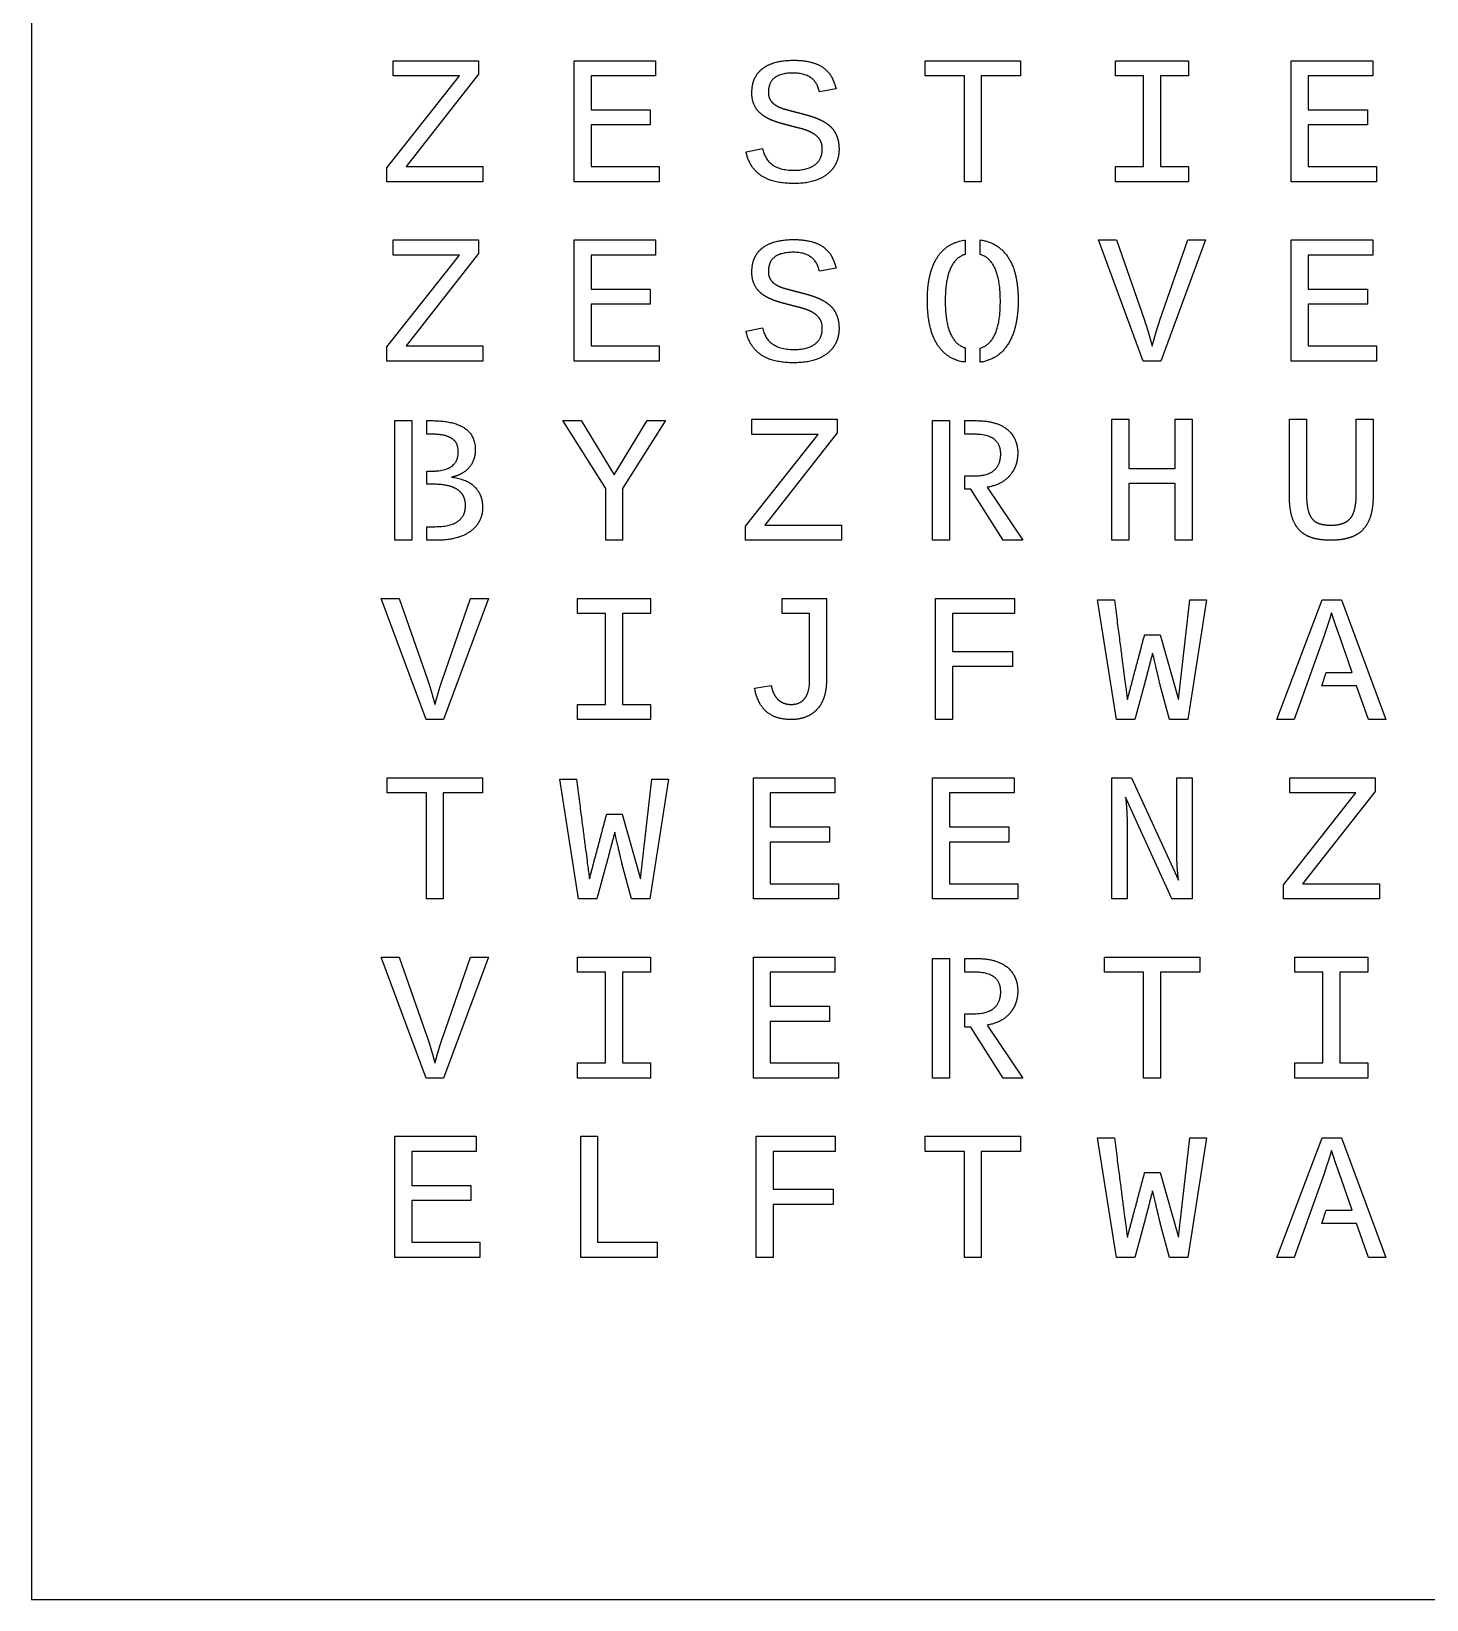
# Model space of a CAD drawing. Extents: x 0 to 550, y 0 to 550.
# Drawn here: x 0 to 259.4, y 0 to 291.6 of the extents above; entities that cross this region are included whole.
import ezdxf

# ---------------------------------------------------------------- set-up
doc = ezdxf.new("R2010")
doc.units = 0
for name, color, linetype in [('Rectangle', 7, 'CONTINUOUS'), ('ShapeString078', 7, 'CONTINUOUS'), ('ShapeString079', 7, 'CONTINUOUS'), ('ShapeString080', 7, 'CONTINUOUS'), ('ShapeString081', 7, 'CONTINUOUS'), ('ShapeString082', 7, 'CONTINUOUS'), ('ShapeString083', 7, 'CONTINUOUS'), ('ShapeString091', 7, 'CONTINUOUS'), ('ShapeString092', 7, 'CONTINUOUS'), ('ShapeString093', 7, 'CONTINUOUS'), ('ShapeString094', 7, 'CONTINUOUS'), ('ShapeString095', 7, 'CONTINUOUS'), ('ShapeString096', 7, 'CONTINUOUS'), ('ShapeString104', 7, 'CONTINUOUS'), ('ShapeString105', 7, 'CONTINUOUS'), ('ShapeString106', 7, 'CONTINUOUS'), ('ShapeString107', 7, 'CONTINUOUS'), ('ShapeString108', 7, 'CONTINUOUS'), ('ShapeString109', 7, 'CONTINUOUS'), ('ShapeString117', 7, 'CONTINUOUS'), ('ShapeString118', 7, 'CONTINUOUS'), ('ShapeString119', 7, 'CONTINUOUS'), ('ShapeString120', 7, 'CONTINUOUS'), ('ShapeString121', 7, 'CONTINUOUS'), ('ShapeString122', 7, 'CONTINUOUS'), ('ShapeString130', 7, 'CONTINUOUS'), ('ShapeString131', 7, 'CONTINUOUS'), ('ShapeString132', 7, 'CONTINUOUS'), ('ShapeString133', 7, 'CONTINUOUS'), ('ShapeString134', 7, 'CONTINUOUS'), ('ShapeString135', 7, 'CONTINUOUS'), ('ShapeString143', 7, 'CONTINUOUS'), ('ShapeString144', 7, 'CONTINUOUS'), ('ShapeString145', 7, 'CONTINUOUS'), ('ShapeString146', 7, 'CONTINUOUS'), ('ShapeString147', 7, 'CONTINUOUS'), ('ShapeString148', 7, 'CONTINUOUS'), ('ShapeString156', 7, 'CONTINUOUS'), ('ShapeString157', 7, 'CONTINUOUS'), ('ShapeString158', 7, 'CONTINUOUS'), ('ShapeString159', 7, 'CONTINUOUS'), ('ShapeString160', 7, 'CONTINUOUS'), ('ShapeString161', 7, 'CONTINUOUS')]:
    doc.layers.add(name, color=color, linetype=linetype)

msp = doc.modelspace()

# ---------------------------------------------------------------- linework, layer by layer
at = {"layer": 'Rectangle'}
for p, q in [((0, 550), (0, 0)), ((0, 0), (550, 0))]:
    msp.add_line(p, q, dxfattribs=at)
at = {"layer": 'ShapeString078'}
for p, q in [((67.2897, 286.153), (83.1502, 286.153)), ((67.2897, 283.339), (67.2897, 286.153)), ((83.1502, 286.153), (83.1502, 283.614)), ((66.0916, 266.247), (79.578, 283.328)), ((79.578, 283.328), (67.2897, 283.339)), ((83.1502, 283.614), (69.6638, 266.456)), ((66.0916, 263.642), (66.0916, 266.247)), ((69.6638, 266.456), (83.9306, 266.456)), ((83.9306, 266.456), (83.9306, 263.642)), ((83.9306, 263.642), (66.0916, 263.642))]:
    msp.add_line(p, q, dxfattribs=at)
at = {"layer": 'ShapeString079'}
for p, q in [((100.887, 263.642), (100.887, 286.153)), ((100.887, 286.153), (116.044, 286.153)), ((116.044, 286.153), (116.044, 283.339)), ((104.041, 283.339), (104.041, 277.008)), ((116.044, 283.339), (104.041, 283.339)), ((104.041, 277.008), (115.055, 277.008)), ((104.041, 274.194), (104.041, 266.456)), ((115.055, 274.194), (104.041, 274.194)), ((115.055, 277.008), (115.055, 274.194)), ((104.041, 266.456), (116.714, 266.456)), ((116.714, 266.456), (116.714, 263.642)), ((116.714, 263.642), (100.887, 263.642))]:
    msp.add_line(p, q, dxfattribs=at)
at = {"layer": 'ShapeString080'}
for p, q in [((149.608, 280.888), (146.508, 280.349)), ((132.857, 269.215), (135.902, 269.83))]:
    msp.add_line(p, q, dxfattribs=at)
for points in [[(136.166, 284.845), (138.166, 286.229), (141.694, 286.229)], [(141.694, 286.229), (147.014, 286.229), (148.718, 283.196)], [(133.945, 280.041), (133.945, 281.877), (134.539, 283.009)], [(134.539, 283.009), (135.132, 284.141), (136.166, 284.845)], [(141.672, 283.855), (138.034, 283.855), (137.254, 281.734)], [(146.508, 280.349), (145.75, 283.855), (141.672, 283.855)], [(148.718, 283.196), (149.278, 282.207), (149.608, 280.888)], [(135.012, 276.898), (133.945, 278.217), (133.945, 280.041)], [(137.254, 281.734), (137.012, 281.086), (137.012, 280.217)], [(137.012, 280.217), (137.012, 279.36), (137.441, 278.733)], [(137.441, 278.733), (137.88, 278.118), (138.628, 277.711)], [(138.628, 277.711), (139.386, 277.315), (140.375, 277.052)], [(140.375, 277.052), (141.376, 276.788), (142.398, 276.524)], [(136.177, 275.854), (135.506, 276.293), (135.012, 276.898)], [(137.616, 275.095), (136.847, 275.414), (136.177, 275.854)], [(139.232, 274.535), (138.397, 274.776), (137.616, 275.095)], [(141.046, 274.04), (140.079, 274.293), (139.232, 274.535)], [(142.398, 276.524), (143.42, 276.26), (144.343, 275.997)], [(144.343, 275.997), (145.266, 275.744), (146.113, 275.392)], [(146.113, 275.392), (146.97, 275.051), (147.696, 274.579)], [(147.696, 274.579), (148.432, 274.117), (148.971, 273.436)], [(143.112, 273.512), (142.024, 273.798), (141.046, 274.04)], [(145.08, 272.765), (144.211, 273.227), (143.112, 273.512)], [(146.497, 271.578), (145.959, 272.303), (145.08, 272.765)], [(147.036, 269.753), (147.036, 270.853), (146.497, 271.578)], [(148.971, 273.436), (149.52, 272.765), (149.828, 271.853)], [(149.828, 271.853), (150.147, 270.951), (150.147, 269.643)], [(135.594, 264.829), (133.451, 266.346), (132.857, 269.215)], [(135.902, 269.83), (136.792, 265.775), (141.694, 265.775)], [(146.64, 267.918), (147.036, 268.654), (147.036, 269.753)], [(150.147, 269.643), (150.147, 268.347), (149.63, 267.159)], [(141.694, 265.775), (145.497, 265.775), (146.64, 267.918)], [(149.63, 267.159), (149.124, 265.983), (148.069, 265.126)], [(141.804, 263.312), (137.748, 263.312), (135.594, 264.829)], [(148.069, 265.126), (145.86, 263.312), (141.804, 263.312)]]:
    msp.add_open_spline(points, degree=2, dxfattribs=at)
at = {"layer": 'ShapeString081'}
for p, q in [((166.136, 286.153), (183.876, 286.153)), ((166.136, 283.339), (166.136, 286.153)), ((183.876, 286.153), (183.876, 283.339)), ((173.445, 283.339), (166.136, 283.339)), ((173.445, 263.642), (173.445, 283.339)), ((176.577, 283.339), (176.577, 263.642)), ((183.876, 283.339), (176.577, 283.339)), ((176.577, 263.642), (173.445, 263.642))]:
    msp.add_line(p, q, dxfattribs=at)
at = {"layer": 'ShapeString082'}
for p, q in [((201.546, 286.153), (215.121, 286.153)), ((201.546, 283.339), (201.546, 286.153)), ((215.121, 286.153), (215.121, 283.339)), ((206.756, 283.339), (201.546, 283.339)), ((206.756, 266.456), (206.756, 283.339)), ((209.911, 283.339), (209.911, 266.456)), ((215.121, 283.339), (209.911, 283.339)), ((201.546, 266.456), (206.756, 266.456)), ((201.546, 263.642), (201.546, 266.456)), ((209.911, 266.456), (215.121, 266.456)), ((215.121, 266.456), (215.121, 263.642)), ((215.121, 263.642), (201.546, 263.642))]:
    msp.add_line(p, q, dxfattribs=at)
at = {"layer": 'ShapeString083'}
for p, q in [((234.22, 263.642), (234.22, 286.153)), ((234.22, 286.153), (249.377, 286.153)), ((249.377, 286.153), (249.377, 283.339)), ((237.375, 283.339), (237.375, 277.008)), ((249.377, 283.339), (237.375, 283.339)), ((237.375, 277.008), (248.388, 277.008)), ((237.375, 274.194), (237.375, 266.456)), ((248.388, 274.194), (237.375, 274.194)), ((248.388, 277.008), (248.388, 274.194)), ((237.375, 266.456), (250.048, 266.456)), ((250.048, 266.456), (250.048, 263.642)), ((250.048, 263.642), (234.22, 263.642))]:
    msp.add_line(p, q, dxfattribs=at)
at = {"layer": 'ShapeString091'}
for p, q in [((67.2897, 252.819), (83.1502, 252.819)), ((67.2897, 250.005), (67.2897, 252.819)), ((83.1502, 252.819), (83.1502, 250.28)), ((66.0916, 232.914), (79.578, 249.994)), ((79.578, 249.994), (67.2897, 250.005)), ((83.1502, 250.28), (69.6638, 233.123)), ((66.0916, 230.309), (66.0916, 232.914)), ((69.6638, 233.123), (83.9306, 233.123)), ((83.9306, 233.123), (83.9306, 230.309)), ((83.9306, 230.309), (66.0916, 230.309))]:
    msp.add_line(p, q, dxfattribs=at)
at = {"layer": 'ShapeString092'}
for p, q in [((100.887, 230.309), (100.887, 252.819)), ((100.887, 252.819), (116.044, 252.819)), ((116.044, 252.819), (116.044, 250.005)), ((104.041, 250.005), (104.041, 243.674)), ((116.044, 250.005), (104.041, 250.005)), ((104.041, 243.674), (115.055, 243.674)), ((115.055, 243.674), (115.055, 240.861)), ((104.041, 240.861), (104.041, 233.123)), ((115.055, 240.861), (104.041, 240.861)), ((104.041, 233.123), (116.714, 233.123)), ((116.714, 233.123), (116.714, 230.309)), ((116.714, 230.309), (100.887, 230.309))]:
    msp.add_line(p, q, dxfattribs=at)
at = {"layer": 'ShapeString093'}
for p, q in [((149.608, 247.554), (146.508, 247.016)), ((132.857, 235.881), (135.902, 236.497))]:
    msp.add_line(p, q, dxfattribs=at)
for points in [[(134.539, 249.676), (135.132, 250.808), (136.166, 251.511)], [(136.166, 251.511), (138.166, 252.896), (141.694, 252.896)], [(141.694, 252.896), (147.014, 252.896), (148.718, 249.863)], [(133.945, 246.708), (133.945, 248.544), (134.539, 249.676)], [(137.254, 248.401), (137.012, 247.752), (137.012, 246.884)], [(141.672, 250.522), (138.034, 250.522), (137.254, 248.401)], [(146.508, 247.016), (145.75, 250.522), (141.672, 250.522)], [(148.718, 249.863), (149.278, 248.873), (149.608, 247.554)], [(135.012, 243.564), (133.945, 244.883), (133.945, 246.708)], [(137.012, 246.884), (137.012, 246.027), (137.441, 245.4)], [(137.441, 245.4), (137.88, 244.785), (138.628, 244.378)], [(136.177, 242.52), (135.506, 242.96), (135.012, 243.564)], [(137.616, 241.762), (136.847, 242.081), (136.177, 242.52)], [(138.628, 244.378), (139.386, 243.982), (140.375, 243.718)], [(140.375, 243.718), (141.376, 243.455), (142.398, 243.191)], [(142.398, 243.191), (143.42, 242.927), (144.343, 242.663)], [(144.343, 242.663), (145.266, 242.41), (146.113, 242.059)], [(146.113, 242.059), (146.97, 241.718), (147.696, 241.245)], [(139.232, 241.201), (138.397, 241.443), (137.616, 241.762)], [(141.046, 240.707), (140.079, 240.96), (139.232, 241.201)], [(143.112, 240.179), (142.024, 240.465), (141.046, 240.707)], [(145.08, 239.432), (144.211, 239.893), (143.112, 240.179)], [(146.497, 238.245), (145.959, 238.97), (145.08, 239.432)], [(147.696, 241.245), (148.432, 240.784), (148.971, 240.102)], [(148.971, 240.102), (149.52, 239.432), (149.828, 238.519)], [(135.902, 236.497), (136.792, 232.441), (141.694, 232.441)], [(147.036, 236.42), (147.036, 237.519), (146.497, 238.245)], [(146.64, 234.585), (147.036, 235.321), (147.036, 236.42)], [(150.147, 236.31), (150.147, 235.013), (149.63, 233.826)], [(149.828, 238.519), (150.147, 237.618), (150.147, 236.31)], [(135.594, 231.496), (133.451, 233.013), (132.857, 235.881)], [(141.694, 232.441), (145.497, 232.441), (146.64, 234.585)], [(149.63, 233.826), (149.124, 232.65), (148.069, 231.793)], [(141.804, 229.979), (137.748, 229.979), (135.594, 231.496)], [(148.069, 231.793), (145.86, 229.979), (141.804, 229.979)]]:
    msp.add_open_spline(points, degree=2, dxfattribs=at)
at = {"layer": 'ShapeString094'}
for p, q in [((173.61, 252.797), (173.61, 250.126)), ((176.413, 250.126), (176.413, 252.819)), ((173.61, 232.738), (173.61, 230.078)), ((176.413, 230.078), (176.413, 232.716))]:
    msp.add_line(p, q, dxfattribs=at)
for points in [[(167.125, 246.521), (168.609, 252.127), (173.61, 252.797)], [(176.413, 252.819), (179.479, 252.391), (181.271, 250.027)], [(173.61, 250.126), (169.884, 249.038), (169.884, 241.476)], [(180.139, 241.41), (180.139, 249.005), (176.413, 250.126)], [(181.271, 250.027), (183.447, 247.192), (183.447, 241.542)], [(166.564, 241.586), (166.564, 244.411), (167.125, 246.521)], [(167.092, 236.64), (166.564, 238.783), (166.564, 241.586)], [(169.884, 241.476), (169.884, 233.925), (173.61, 232.738)], [(176.413, 232.716), (180.139, 233.793), (180.139, 241.41)], [(183.447, 241.542), (183.447, 235.936), (181.205, 232.914)], [(173.61, 230.078), (168.532, 230.792), (167.092, 236.64)], [(181.205, 232.914), (179.446, 230.54), (176.413, 230.078)]]:
    msp.add_open_spline(points, degree=2, dxfattribs=at)
at = {"layer": 'ShapeString095'}
for p, q in [((198.381, 252.819), (201.7, 252.819)), ((206.712, 230.309), (198.381, 252.819)), ((201.7, 252.819), (206.976, 237.739)), ((209.746, 237.739), (214.989, 252.819)), ((218.297, 252.819), (209.977, 230.309)), ((214.989, 252.819), (218.297, 252.819)), ((209.977, 230.309), (206.712, 230.309))]:
    msp.add_line(p, q, dxfattribs=at)
for points in [[(206.976, 237.739), (207.24, 236.992), (207.482, 236.178)], [(209.229, 236.134), (209.482, 236.959), (209.746, 237.739)], [(207.482, 236.178), (207.723, 235.365), (207.921, 234.661)], [(207.921, 234.661), (208.152, 233.859), (208.361, 233.079)], [(208.361, 233.079), (208.559, 233.826), (208.79, 234.628)], [(208.79, 234.628), (208.987, 235.321), (209.229, 236.134)]]:
    msp.add_open_spline(points, degree=2, dxfattribs=at)
at = {"layer": 'ShapeString096'}
for p, q in [((234.22, 230.309), (234.22, 252.819)), ((234.22, 252.819), (249.377, 252.819)), ((249.377, 252.819), (249.377, 250.005)), ((237.375, 250.005), (237.375, 243.674)), ((249.377, 250.005), (237.375, 250.005)), ((237.375, 243.674), (248.388, 243.674)), ((248.388, 243.674), (248.388, 240.861)), ((237.375, 240.861), (237.375, 233.123)), ((248.388, 240.861), (237.375, 240.861)), ((237.375, 233.123), (250.048, 233.123)), ((250.048, 233.123), (250.048, 230.309)), ((250.048, 230.309), (234.22, 230.309))]:
    msp.add_line(p, q, dxfattribs=at)
at = {"layer": 'ShapeString104'}
for p, q in [((67.5535, 219.222), (70.708, 219.222)), ((67.5535, 196.976), (67.5535, 219.222)), ((70.708, 219.222), (70.708, 196.976)), ((73.5218, 219.222), (74.3461, 219.222)), ((73.5218, 216.694), (73.5218, 219.222)), ((74.3791, 216.694), (73.5218, 216.694)), ((73.5218, 209.835), (74.4121, 209.835)), ((73.5218, 207.384), (73.5218, 209.835)), ((74.8627, 207.384), (73.5218, 207.384)), ((73.5218, 199.504), (75.0935, 199.504)), ((73.5218, 196.976), (73.5218, 199.504)), ((70.708, 196.976), (67.5535, 196.976)), ((75.3354, 196.976), (73.5218, 196.976))]:
    msp.add_line(p, q, dxfattribs=at)
for points in [[(74.3461, 219.222), (82.5237, 219.222), (82.5237, 213.825)], [(78.1162, 215.947), (76.8741, 216.694), (74.3791, 216.694)], [(79.3582, 213.43), (79.3582, 215.199), (78.1162, 215.947)], [(74.4121, 209.835), (79.3582, 209.835), (79.3582, 213.43)], [(82.5237, 213.825), (82.5237, 210.847), (80.0507, 209.407)], [(79.0944, 206.472), (77.6326, 207.384), (74.8627, 207.384)], [(80.0507, 209.407), (79.2263, 208.934), (78.1052, 208.703)], [(78.1052, 208.703), (82.2819, 208.253), (83.5019, 205.252)], [(80.2705, 205.285), (79.8528, 206.01), (79.0944, 206.472)], [(80.6991, 203.449), (80.6991, 204.56), (80.2705, 205.285)], [(83.5019, 205.252), (83.8757, 204.329), (83.8757, 202.933)], [(75.0935, 199.504), (79.1494, 199.504), (80.2815, 201.581)], [(80.2815, 201.581), (80.6991, 202.35), (80.6991, 203.449)], [(83.8757, 202.933), (83.8757, 201.548), (83.1832, 200.361)], [(81.3257, 198.426), (79.0614, 196.976), (75.3354, 196.976)], [(83.1832, 200.361), (82.4907, 199.174), (81.3257, 198.426)]]:
    msp.add_open_spline(points, degree=2, dxfattribs=at)
at = {"layer": 'ShapeString105'}
for p, q in [((98.8094, 219.222), (102.195, 219.222)), ((106.789, 206.604), (98.8094, 219.222)), ((102.195, 219.222), (108.361, 209.143)), ((108.361, 209.143), (114.494, 219.222)), ((117.868, 219.222), (109.889, 206.604)), ((114.494, 219.222), (117.868, 219.222)), ((106.789, 196.976), (106.789, 206.604)), ((109.889, 206.604), (109.889, 196.976)), ((109.889, 196.976), (106.789, 196.976))]:
    msp.add_line(p, q, dxfattribs=at)
at = {"layer": 'ShapeString106'}
for p, q in [((133.956, 219.486), (149.817, 219.486)), ((133.956, 216.672), (133.956, 219.486)), ((149.817, 219.486), (149.817, 216.947)), ((132.758, 199.58), (146.245, 216.661)), ((146.245, 216.661), (133.956, 216.672)), ((149.817, 216.947), (136.33, 199.789)), ((132.758, 196.976), (132.758, 199.58)), ((136.33, 199.789), (150.597, 199.789)), ((150.597, 199.789), (150.597, 196.976)), ((150.597, 196.976), (132.758, 196.976))]:
    msp.add_line(p, q, dxfattribs=at)
at = {"layer": 'ShapeString107'}
for p, q in [((167.553, 219.222), (170.686, 219.222)), ((167.553, 196.976), (167.553, 219.222)), ((170.686, 219.222), (170.686, 196.976)), ((173.522, 219.222), (175.5, 219.222)), ((173.522, 216.694), (173.522, 219.222)), ((175.192, 216.694), (173.522, 216.694)), ((173.522, 208.945), (175.324, 208.945)), ((173.522, 206.461), (173.522, 208.945)), ((174.632, 206.461), (173.522, 206.461)), ((180.666, 196.976), (174.632, 206.461)), ((177.699, 206.824), (184.293, 196.976)), ((170.686, 196.976), (167.553, 196.976)), ((184.293, 196.976), (180.666, 196.976))]:
    msp.add_line(p, q, dxfattribs=at)
for points in [[(175.5, 219.222), (181.359, 219.222), (182.886, 215.639)], [(180.205, 213.023), (180.205, 216.694), (175.192, 216.694)], [(179.952, 211.451), (180.205, 212.199), (180.205, 213.023)], [(182.886, 215.639), (183.37, 214.507), (183.37, 213.276)], [(183.37, 213.276), (183.37, 212.045), (183.04, 211.034)], [(175.324, 208.945), (179.083, 208.945), (179.952, 211.451)], [(183.04, 211.034), (182.722, 210.022), (182.029, 209.176)], [(182.029, 209.176), (180.501, 207.285), (177.699, 206.824)]]:
    msp.add_open_spline(points, degree=2, dxfattribs=at)
at = {"layer": 'ShapeString108'}
for p, q in [((200.887, 219.486), (204.041, 219.486)), ((200.887, 196.976), (200.887, 219.486)), ((204.041, 219.486), (204.041, 210.341)), ((212.648, 219.486), (215.791, 219.486)), ((212.648, 210.341), (212.648, 219.486)), ((215.791, 219.486), (215.791, 196.976)), ((204.041, 210.341), (212.648, 210.341)), ((204.041, 207.527), (204.041, 196.976)), ((212.648, 207.527), (204.041, 207.527)), ((212.648, 196.976), (212.648, 207.527)), ((204.041, 196.976), (200.887, 196.976)), ((215.791, 196.976), (212.648, 196.976))]:
    msp.add_line(p, q, dxfattribs=at)
at = {"layer": 'ShapeString109'}
for p, q in [((233.89, 219.486), (237.045, 219.486)), ((233.89, 205.065), (233.89, 219.486)), ((237.045, 219.486), (237.045, 205.681)), ((246.311, 219.486), (249.443, 219.486)), ((246.311, 205.89), (246.311, 219.486)), ((249.443, 219.486), (249.443, 205.362))]:
    msp.add_line(p, q, dxfattribs=at)
for points in [[(234.363, 201.306), (233.89, 202.845), (233.89, 205.065)], [(237.045, 205.681), (237.045, 204.109), (237.254, 202.988)], [(246.069, 203.043), (246.311, 204.219), (246.311, 205.89)], [(249.443, 205.362), (249.443, 203.109), (248.96, 201.515)], [(235.792, 198.8), (234.847, 199.767), (234.363, 201.306)], [(237.254, 202.988), (237.463, 201.867), (237.957, 201.152)], [(245.277, 201.152), (245.838, 201.878), (246.069, 203.043)], [(248.96, 201.515), (248.487, 199.921), (247.498, 198.91)], [(238.177, 197.404), (236.748, 197.844), (235.792, 198.8)], [(237.957, 201.152), (238.463, 200.438), (239.331, 200.108)], [(239.331, 200.108), (240.199, 199.789), (241.518, 199.789)], [(241.518, 199.789), (242.881, 199.789), (243.794, 200.108)], [(243.794, 200.108), (244.717, 200.438), (245.277, 201.152)], [(247.498, 198.91), (246.519, 197.899), (245.025, 197.437)], [(241.529, 196.976), (239.617, 196.976), (238.177, 197.404)], [(245.025, 197.437), (243.541, 196.976), (241.529, 196.976)]]:
    msp.add_open_spline(points, degree=2, dxfattribs=at)
at = {"layer": 'ShapeString117'}
for p, q in [((65.0474, 186.153), (68.3668, 186.153)), ((73.3789, 163.642), (65.0474, 186.153)), ((68.3668, 186.153), (73.6427, 171.072)), ((76.4125, 171.072), (81.6554, 186.153)), ((84.9638, 186.153), (76.6433, 163.642)), ((81.6554, 186.153), (84.9638, 186.153)), ((76.6433, 163.642), (73.3789, 163.642))]:
    msp.add_line(p, q, dxfattribs=at)
for points in [[(73.6427, 171.072), (73.9065, 170.325), (74.1483, 169.512)], [(74.1483, 169.512), (74.3901, 168.698), (74.5879, 167.995)], [(75.4563, 167.962), (75.6541, 168.654), (75.8959, 169.468)], [(75.8959, 169.468), (76.1487, 170.292), (76.4125, 171.072)], [(74.5879, 167.995), (74.8188, 167.192), (75.0276, 166.412)], [(75.0276, 166.412), (75.2254, 167.159), (75.4563, 167.962)]]:
    msp.add_open_spline(points, degree=2, dxfattribs=at)
at = {"layer": 'ShapeString118'}
for p, q in [((101.546, 186.153), (115.121, 186.153)), ((101.546, 183.339), (101.546, 186.153)), ((115.121, 186.153), (115.121, 183.339)), ((106.756, 183.339), (101.546, 183.339)), ((106.756, 166.456), (106.756, 183.339)), ((109.911, 183.339), (109.911, 166.456)), ((115.121, 183.339), (109.911, 183.339)), ((101.546, 166.456), (106.756, 166.456)), ((101.546, 163.642), (101.546, 166.456)), ((109.911, 166.456), (115.121, 166.456)), ((115.121, 166.456), (115.121, 163.642)), ((115.121, 163.642), (101.546, 163.642))]:
    msp.add_line(p, q, dxfattribs=at)
at = {"layer": 'ShapeString119'}
for p, q in [((139.551, 186.153), (147.805, 186.153)), ((139.551, 183.339), (139.551, 186.153)), ((147.805, 186.153), (147.805, 170.875)), ((144.673, 183.339), (139.551, 183.339)), ((144.673, 170.94), (144.673, 183.339)), ((134.451, 169.479), (137.54, 169.973))]:
    msp.add_line(p, q, dxfattribs=at)
for points in [[(136.715, 165.049), (135.033, 166.456), (134.451, 169.479)], [(137.54, 169.973), (137.704, 169.061), (138.045, 168.39)], [(143.805, 167.599), (144.673, 168.742), (144.673, 170.94)], [(147.805, 170.875), (147.805, 169.237), (147.388, 167.896)], [(138.045, 168.39), (138.397, 167.731), (138.869, 167.302)], [(138.869, 167.302), (139.353, 166.874), (139.947, 166.665)], [(139.947, 166.665), (140.551, 166.456), (141.233, 166.456)], [(141.233, 166.456), (142.947, 166.456), (143.805, 167.599)], [(147.388, 167.896), (146.97, 166.555), (146.135, 165.61)], [(141.211, 163.642), (138.397, 163.642), (136.715, 165.049)], [(144.057, 164.148), (142.826, 163.642), (141.211, 163.642)], [(146.135, 165.61), (145.299, 164.664), (144.057, 164.148)]]:
    msp.add_open_spline(points, degree=2, dxfattribs=at)
at = {"layer": 'ShapeString120'}
for p, q in [((168.081, 186.153), (182.777, 186.153)), ((168.081, 163.642), (168.081, 186.153)), ((182.777, 186.153), (182.777, 183.339)), ((171.236, 183.339), (171.236, 176.304)), ((182.777, 183.339), (171.236, 183.339)), ((171.236, 176.304), (182.381, 176.304)), ((182.381, 176.304), (182.381, 173.49)), ((171.236, 173.49), (171.236, 163.642)), ((182.381, 173.49), (171.236, 173.49)), ((171.236, 163.642), (168.081, 163.642))]:
    msp.add_line(p, q, dxfattribs=at)
at = {"layer": 'ShapeString121'}
for p, q in [((198.216, 185.889), (201.337, 185.889)), ((201.7, 163.642), (198.216, 185.889)), ((213.241, 167.368), (215.351, 185.889)), ((218.462, 185.889), (215, 163.642)), ((215.351, 185.889), (218.462, 185.889)), ((206.954, 179.393), (209.845, 179.393)), ((209.845, 179.393), (213.241, 167.368)), ((206.877, 170.028), (205.129, 163.642)), ((211.57, 163.642), (209.856, 170.028)), ((205.129, 163.642), (201.7, 163.642)), ((215, 163.642), (211.57, 163.642))]:
    msp.add_line(p, q, dxfattribs=at)
for points in [[(201.337, 185.889), (203.558, 168.654), (203.756, 167.368)], [(203.756, 167.368), (205.36, 173.37), (206.954, 179.393)], [(208.438, 176.008), (207.646, 173.007), (206.877, 170.028)], [(209.856, 170.028), (209.724, 170.6), (208.438, 176.008)]]:
    msp.add_open_spline(points, degree=2, dxfattribs=at)
at = {"layer": 'ShapeString122'}
for p, q in [((231.549, 163.642), (239.958, 185.889)), ((239.958, 185.889), (243.541, 185.889)), ((243.541, 185.889), (251.795, 163.642)), ((240.375, 179.371), (234.781, 163.642)), ((245.519, 172.402), (243.112, 179.371)), ((239.914, 169.94), (240.716, 172.402)), ((240.716, 172.402), (245.519, 172.402)), ((246.322, 169.94), (239.914, 169.94)), ((248.597, 163.642), (246.322, 169.94)), ((234.781, 163.642), (231.549, 163.642)), ((251.795, 163.642), (248.597, 163.642))]:
    msp.add_line(p, q, dxfattribs=at)
for points in [[(241.189, 181.844), (241.002, 181.272), (240.782, 180.624)], [(241.507, 182.866), (241.376, 182.426), (241.189, 181.844)], [(241.705, 183.515), (241.639, 183.317), (241.507, 182.866)], [(241.914, 182.877), (241.771, 183.317), (241.705, 183.515)], [(242.244, 181.855), (242.057, 182.437), (241.914, 182.877)], [(242.662, 180.646), (242.431, 181.283), (242.244, 181.855)], [(240.782, 180.624), (240.474, 179.668), (240.375, 179.371)], [(243.112, 179.371), (242.793, 180.261), (242.662, 180.646)]]:
    msp.add_open_spline(points, degree=2, dxfattribs=at)
at = {"layer": 'ShapeString130'}
for p, q in [((66.1356, 152.819), (83.8757, 152.819)), ((66.1356, 150.005), (66.1356, 152.819)), ((83.8757, 152.819), (83.8757, 150.005)), ((73.4448, 150.005), (66.1356, 150.005)), ((73.4448, 130.309), (73.4448, 150.005)), ((76.5774, 150.005), (76.5774, 130.309)), ((83.8757, 150.005), (76.5774, 150.005)), ((76.5774, 130.309), (73.4448, 130.309))]:
    msp.add_line(p, q, dxfattribs=at)
at = {"layer": 'ShapeString131'}
for p, q in [((98.2159, 152.555), (101.337, 152.555)), ((101.7, 130.309), (98.2159, 152.555)), ((113.241, 134.035), (115.351, 152.555)), ((118.462, 152.555), (115, 130.309)), ((115.351, 152.555), (118.462, 152.555)), ((106.954, 146.06), (109.845, 146.06)), ((109.845, 146.06), (113.241, 134.035)), ((106.877, 136.695), (105.129, 130.309)), ((111.57, 130.309), (109.856, 136.695)), ((105.129, 130.309), (101.7, 130.309)), ((115, 130.309), (111.57, 130.309))]:
    msp.add_line(p, q, dxfattribs=at)
for points in [[(101.337, 152.555), (103.558, 135.321), (103.756, 134.035)], [(103.756, 134.035), (105.36, 140.036), (106.954, 146.06)], [(108.438, 142.674), (107.646, 139.674), (106.877, 136.695)], [(109.856, 136.695), (109.724, 137.266), (108.438, 142.674)]]:
    msp.add_open_spline(points, degree=2, dxfattribs=at)
at = {"layer": 'ShapeString132'}
for p, q in [((134.22, 130.309), (134.22, 152.819)), ((134.22, 152.819), (149.377, 152.819)), ((149.377, 152.819), (149.377, 150.005)), ((137.375, 150.005), (137.375, 143.674)), ((149.377, 150.005), (137.375, 150.005)), ((137.375, 143.674), (148.388, 143.674)), ((148.388, 143.674), (148.388, 140.861)), ((137.375, 140.861), (137.375, 133.123)), ((148.388, 140.861), (137.375, 140.861)), ((137.375, 133.123), (150.048, 133.123)), ((150.048, 133.123), (150.048, 130.309)), ((150.048, 130.309), (134.22, 130.309))]:
    msp.add_line(p, q, dxfattribs=at)
at = {"layer": 'ShapeString133'}
for p, q in [((167.553, 130.309), (167.553, 152.819)), ((167.553, 152.819), (182.711, 152.819)), ((182.711, 152.819), (182.711, 150.005)), ((170.708, 150.005), (170.708, 143.674)), ((182.711, 150.005), (170.708, 150.005)), ((170.708, 143.674), (181.721, 143.674)), ((181.721, 143.674), (181.721, 140.861)), ((170.708, 140.861), (170.708, 133.123)), ((181.721, 140.861), (170.708, 140.861)), ((170.708, 133.123), (183.381, 133.123)), ((183.381, 133.123), (183.381, 130.309)), ((183.381, 130.309), (167.553, 130.309))]:
    msp.add_line(p, q, dxfattribs=at)
at = {"layer": 'ShapeString134'}
for p, q in [((200.887, 152.819), (204.547, 152.819)), ((200.887, 130.309), (200.887, 152.819)), ((204.547, 152.819), (213.252, 133.793)), ((212.955, 152.819), (215.791, 152.819)), ((212.955, 138.377), (212.955, 152.819)), ((215.791, 152.819), (215.791, 130.309)), ((211.999, 130.309), (203.426, 149.203)), ((203.69, 144.96), (203.69, 130.309)), ((203.69, 130.309), (200.887, 130.309)), ((215.791, 130.309), (211.999, 130.309))]:
    msp.add_line(p, q, dxfattribs=at)
for points in [[(203.426, 149.203), (203.492, 148.489), (203.558, 147.73)], [(203.558, 147.73), (203.613, 147.093), (203.646, 146.345)], [(203.646, 146.345), (203.69, 145.609), (203.69, 144.96)], [(212.999, 136.695), (212.955, 137.519), (212.955, 138.377)], [(213.109, 135.233), (213.043, 135.881), (212.999, 136.695)], [(213.252, 133.793), (213.175, 134.464), (213.109, 135.233)]]:
    msp.add_open_spline(points, degree=2, dxfattribs=at)
at = {"layer": 'ShapeString135'}
for p, q in [((233.956, 152.819), (249.817, 152.819)), ((233.956, 150.005), (233.956, 152.819)), ((249.817, 152.819), (249.817, 150.28)), ((232.758, 132.914), (246.245, 149.994)), ((246.245, 149.994), (233.956, 150.005)), ((249.817, 150.28), (236.33, 133.123)), ((232.758, 130.309), (232.758, 132.914)), ((236.33, 133.123), (250.597, 133.123)), ((250.597, 133.123), (250.597, 130.309)), ((250.597, 130.309), (232.758, 130.309))]:
    msp.add_line(p, q, dxfattribs=at)
at = {"layer": 'ShapeString143'}
for p, q in [((65.0474, 119.486), (68.3668, 119.486)), ((73.3789, 96.9755), (65.0474, 119.486)), ((68.3668, 119.486), (73.6427, 104.406)), ((76.4125, 104.406), (81.6554, 119.486)), ((84.9638, 119.486), (76.6433, 96.9755)), ((81.6554, 119.486), (84.9638, 119.486)), ((76.6433, 96.9755), (73.3789, 96.9755))]:
    msp.add_line(p, q, dxfattribs=at)
for points in [[(73.6427, 104.406), (73.9065, 103.658), (74.1483, 102.845)], [(74.1483, 102.845), (74.3901, 102.032), (74.5879, 101.328)], [(75.4563, 101.295), (75.6541, 101.988), (75.8959, 102.801)], [(75.8959, 102.801), (76.1487, 103.625), (76.4125, 104.406)], [(74.5879, 101.328), (74.8188, 100.526), (75.0276, 99.7454)], [(75.0276, 99.7454), (75.2254, 100.493), (75.4563, 101.295)]]:
    msp.add_open_spline(points, degree=2, dxfattribs=at)
at = {"layer": 'ShapeString144'}
for p, q in [((101.546, 119.486), (115.121, 119.486)), ((101.546, 116.672), (101.546, 119.486)), ((106.756, 116.672), (101.546, 116.672)), ((106.756, 99.7893), (106.756, 116.672)), ((109.911, 116.672), (109.911, 99.7893)), ((115.121, 116.672), (109.911, 116.672)), ((115.121, 119.486), (115.121, 116.672)), ((101.546, 99.7893), (106.756, 99.7893)), ((101.546, 96.9755), (101.546, 99.7893)), ((109.911, 99.7893), (115.121, 99.7893)), ((115.121, 99.7893), (115.121, 96.9755)), ((115.121, 96.9755), (101.546, 96.9755))]:
    msp.add_line(p, q, dxfattribs=at)
at = {"layer": 'ShapeString145'}
for p, q in [((134.22, 96.9755), (134.22, 119.486)), ((134.22, 119.486), (149.377, 119.486)), ((137.375, 116.672), (137.375, 110.341)), ((149.377, 116.672), (137.375, 116.672)), ((149.377, 119.486), (149.377, 116.672)), ((137.375, 110.341), (148.388, 110.341)), ((148.388, 110.341), (148.388, 107.527)), ((137.375, 107.527), (137.375, 99.7893)), ((148.388, 107.527), (137.375, 107.527)), ((137.375, 99.7893), (150.048, 99.7893)), ((150.048, 99.7893), (150.048, 96.9755)), ((150.048, 96.9755), (134.22, 96.9755))]:
    msp.add_line(p, q, dxfattribs=at)
at = {"layer": 'ShapeString146'}
for p, q in [((167.553, 119.222), (170.686, 119.222)), ((167.553, 96.9755), (167.553, 119.222)), ((170.686, 119.222), (170.686, 96.9755)), ((173.522, 119.222), (175.5, 119.222)), ((173.522, 116.694), (173.522, 119.222)), ((175.192, 116.694), (173.522, 116.694)), ((173.522, 108.945), (175.324, 108.945)), ((173.522, 106.461), (173.522, 108.945)), ((174.632, 106.461), (173.522, 106.461)), ((180.666, 96.9755), (174.632, 106.461)), ((177.699, 106.824), (184.293, 96.9755)), ((170.686, 96.9755), (167.553, 96.9755)), ((184.293, 96.9755), (180.666, 96.9755))]:
    msp.add_line(p, q, dxfattribs=at)
for points in [[(180.205, 113.023), (180.205, 116.694), (175.192, 116.694)], [(175.5, 119.222), (181.359, 119.222), (182.886, 115.639)], [(182.886, 115.639), (183.37, 114.507), (183.37, 113.276)], [(175.324, 108.945), (179.083, 108.945), (179.952, 111.451)], [(179.952, 111.451), (180.205, 112.199), (180.205, 113.023)], [(183.04, 111.034), (182.722, 110.022), (182.029, 109.176)], [(183.37, 113.276), (183.37, 112.045), (183.04, 111.034)], [(182.029, 109.176), (180.501, 107.285), (177.699, 106.824)]]:
    msp.add_open_spline(points, degree=2, dxfattribs=at)
at = {"layer": 'ShapeString147'}
for p, q in [((199.469, 119.486), (217.209, 119.486)), ((199.469, 116.672), (199.469, 119.486)), ((206.778, 116.672), (199.469, 116.672)), ((206.778, 96.9755), (206.778, 116.672)), ((209.911, 116.672), (209.911, 96.9755)), ((217.209, 116.672), (209.911, 116.672)), ((217.209, 119.486), (217.209, 116.672)), ((209.911, 96.9755), (206.778, 96.9755))]:
    msp.add_line(p, q, dxfattribs=at)
at = {"layer": 'ShapeString148'}
for p, q in [((234.88, 119.486), (248.454, 119.486)), ((234.88, 116.672), (234.88, 119.486)), ((240.09, 116.672), (234.88, 116.672)), ((240.09, 99.7893), (240.09, 116.672)), ((243.244, 116.672), (243.244, 99.7893)), ((248.454, 116.672), (243.244, 116.672)), ((248.454, 119.486), (248.454, 116.672)), ((234.88, 99.7893), (240.09, 99.7893)), ((234.88, 96.9755), (234.88, 99.7893)), ((243.244, 99.7893), (248.454, 99.7893)), ((248.454, 99.7893), (248.454, 96.9755)), ((248.454, 96.9755), (234.88, 96.9755))]:
    msp.add_line(p, q, dxfattribs=at)
at = {"layer": 'ShapeString156'}
for p, q in [((67.5535, 63.6422), (67.5535, 86.1525)), ((67.5535, 86.1525), (82.7106, 86.1525)), ((82.7106, 86.1525), (82.7106, 83.3388)), ((70.708, 83.3388), (70.708, 77.0077)), ((82.7106, 83.3388), (70.708, 83.3388)), ((70.708, 77.0077), (81.7213, 77.0077)), ((81.7213, 77.0077), (81.7213, 74.1939)), ((70.708, 74.1939), (70.708, 66.456)), ((81.7213, 74.1939), (70.708, 74.1939)), ((70.708, 66.456), (83.381, 66.456)), ((83.381, 66.456), (83.381, 63.6422)), ((83.381, 63.6422), (67.5535, 63.6422))]:
    msp.add_line(p, q, dxfattribs=at)
at = {"layer": 'ShapeString157'}
for p, q in [((102.129, 63.6422), (102.129, 86.1525)), ((102.129, 86.1525), (105.272, 86.1525)), ((105.272, 86.1525), (105.272, 66.456)), ((105.272, 66.456), (116.352, 66.456)), ((116.352, 66.456), (116.352, 63.6422)), ((116.352, 63.6422), (102.129, 63.6422))]:
    msp.add_line(p, q, dxfattribs=at)
at = {"layer": 'ShapeString158'}
for p, q in [((134.748, 86.1525), (149.443, 86.1525)), ((134.748, 63.6422), (134.748, 86.1525)), ((149.443, 86.1525), (149.443, 83.3388)), ((137.902, 83.3388), (137.902, 76.3043)), ((149.443, 83.3388), (137.902, 83.3388)), ((137.902, 76.3043), (149.047, 76.3043)), ((149.047, 76.3043), (149.047, 73.4905)), ((137.902, 73.4905), (137.902, 63.6422)), ((149.047, 73.4905), (137.902, 73.4905)), ((137.902, 63.6422), (134.748, 63.6422))]:
    msp.add_line(p, q, dxfattribs=at)
at = {"layer": 'ShapeString159'}
for p, q in [((166.136, 86.1525), (183.876, 86.1525)), ((166.136, 83.3388), (166.136, 86.1525)), ((183.876, 86.1525), (183.876, 83.3388)), ((173.445, 83.3388), (166.136, 83.3388)), ((173.445, 63.6422), (173.445, 83.3388)), ((176.577, 83.3388), (176.577, 63.6422)), ((183.876, 83.3388), (176.577, 83.3388)), ((176.577, 63.6422), (173.445, 63.6422))]:
    msp.add_line(p, q, dxfattribs=at)
at = {"layer": 'ShapeString160'}
for p, q in [((198.216, 85.8888), (201.337, 85.8888)), ((201.7, 63.6422), (198.216, 85.8888)), ((213.241, 67.3683), (215.351, 85.8888)), ((218.462, 85.8888), (215, 63.6422)), ((215.351, 85.8888), (218.462, 85.8888)), ((206.954, 79.3928), (209.845, 79.3928)), ((209.845, 79.3928), (213.241, 67.3683)), ((206.877, 70.0282), (205.129, 63.6422)), ((211.57, 63.6422), (209.856, 70.0282)), ((205.129, 63.6422), (201.7, 63.6422)), ((215, 63.6422), (211.57, 63.6422))]:
    msp.add_line(p, q, dxfattribs=at)
for points in [[(201.337, 85.8888), (203.558, 68.6543), (203.756, 67.3683)], [(203.756, 67.3683), (205.36, 73.3696), (206.954, 79.3928)], [(208.438, 76.0075), (207.646, 73.0069), (206.877, 70.0282)], [(209.856, 70.0282), (209.724, 70.5997), (208.438, 76.0075)]]:
    msp.add_open_spline(points, degree=2, dxfattribs=at)
at = {"layer": 'ShapeString161'}
for p, q in [((231.549, 63.6422), (239.958, 85.8888)), ((239.958, 85.8888), (243.541, 85.8888)), ((243.541, 85.8888), (251.795, 63.6422)), ((240.375, 79.3709), (234.781, 63.6422)), ((245.519, 72.4023), (243.112, 79.3709)), ((239.914, 69.9403), (240.716, 72.4023)), ((240.716, 72.4023), (245.519, 72.4023)), ((246.322, 69.9403), (239.914, 69.9403)), ((248.597, 63.6422), (246.322, 69.9403)), ((234.781, 63.6422), (231.549, 63.6422)), ((251.795, 63.6422), (248.597, 63.6422))]:
    msp.add_line(p, q, dxfattribs=at)
for points in [[(241.189, 81.8439), (241.002, 81.2724), (240.782, 80.6239)], [(241.507, 82.8661), (241.376, 82.4265), (241.189, 81.8439)], [(241.705, 83.5146), (241.639, 83.3168), (241.507, 82.8661)], [(241.914, 82.8771), (241.771, 83.3168), (241.705, 83.5146)], [(242.244, 81.8549), (242.057, 82.4375), (241.914, 82.8771)], [(242.662, 80.6459), (242.431, 81.2834), (242.244, 81.8549)], [(240.782, 80.6239), (240.474, 79.6676), (240.375, 79.3709)], [(243.112, 79.3709), (242.793, 80.2612), (242.662, 80.6459)]]:
    msp.add_open_spline(points, degree=2, dxfattribs=at)

doc.saveas('drawing.dxf')
